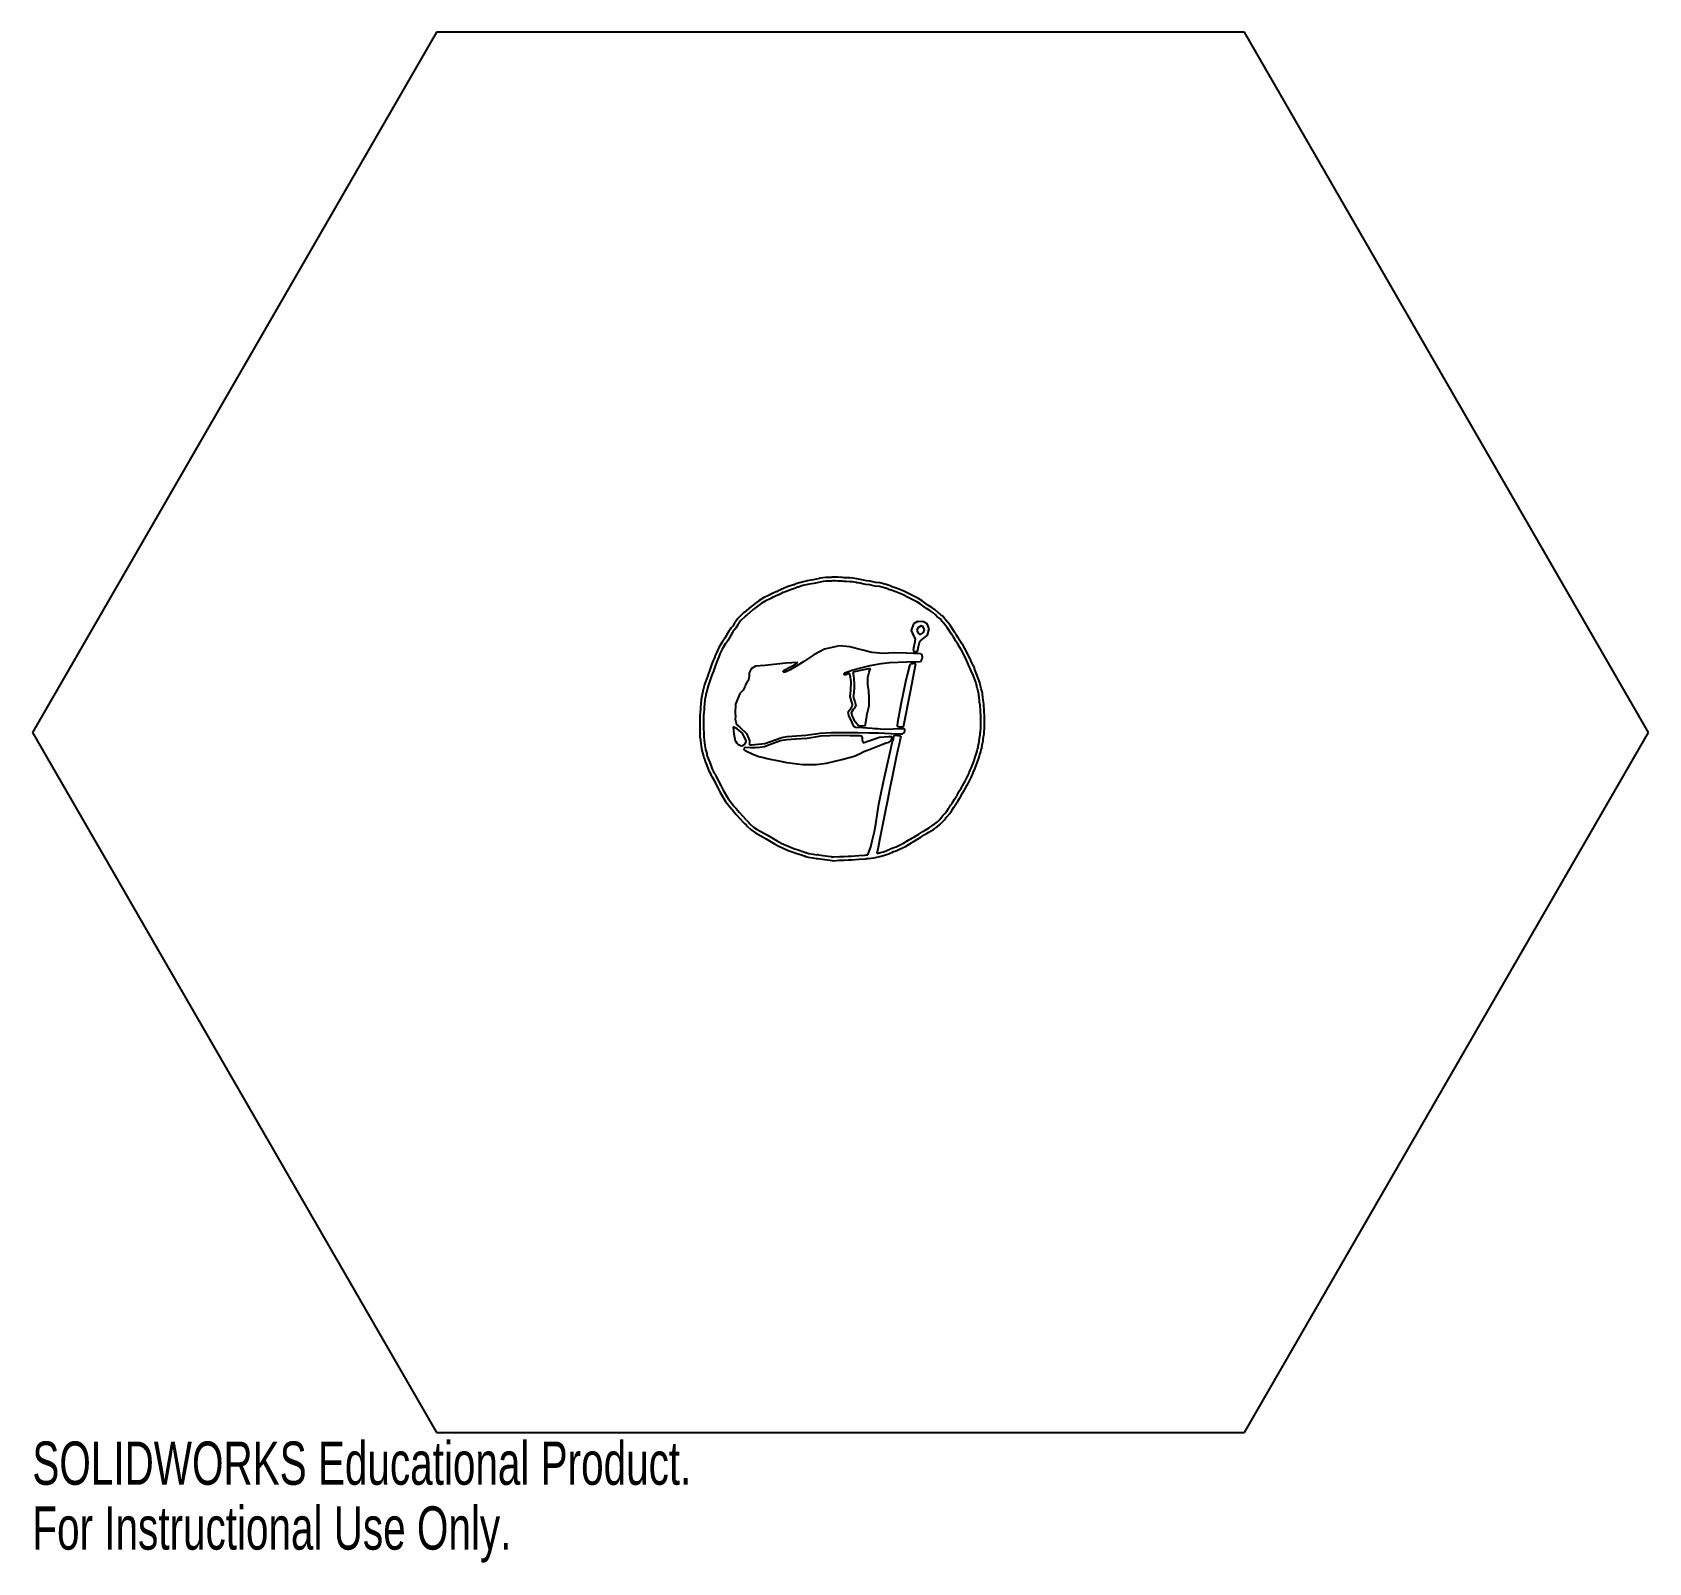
# Model space of a CAD drawing. Header units: millimetres. Extents: x 2504 to 2685, y -140 to 31.
import ezdxf

# ---------------------------------------------------------------- set-up
doc = ezdxf.new("R2010")
doc.units = ezdxf.units.MM
doc.styles.add('SLDTEXTSTYLE0', font='TXT', dxfattribs={"width": 0.7})

msp = doc.modelspace()

# ---------------------------------------------------------------- linework, layer by layer
at = {"color": 7, "linetype": 'Continuous'}
for p, q in [((2549.26, 30.87), (2504.08, -47.39)), ((2639.62, 30.87), (2549.26, 30.87)), ((2684.79, -47.39), (2639.62, 30.87)), ((2606.93, -36.53), (2606.84, -36.4)), ((2607.28, -36.31), (2607.2, -36.18)), ((2602.59, -38.35), (2603.04, -38.35)), ((2504.08, -47.39), (2549.26, -125.64)), ((2639.62, -125.64), (2684.79, -47.39)), ((2580.26, -52.68), (2580.36, -52.88)), ((2580.64, -52.51), (2580.73, -52.7)), ((2607.77, -54.72), (2607.84, -54.6)), ((2549.26, -125.64), (2639.62, -125.64))]:
    msp.add_line(p, q, dxfattribs=at)
at = {"color": 7, "linetype": 'Continuous', "flags": 128}
for points in [[(2592.2, -30.16), (2591.74, -30.26), (2591.38, -30.33)], [(2592.31, -30.56), (2591.82, -30.67), (2591.45, -30.74)], [(2592.75, -30.09), (2592.45, -30.12), (2592.2, -30.16)], [(2592.78, -30.5), (2592.51, -30.53), (2592.31, -30.56)], [(2593.04, -30.07), (2592.88, -30.08), (2592.75, -30.09)], [(2593.09, -30.48), (2592.91, -30.49), (2592.78, -30.5)], [(2593.28, -30.06), (2593.15, -30.06), (2593.04, -30.07)], [(2593.28, -30.47), (2593.17, -30.47), (2593.09, -30.48)], [(2593.51, -30.04), (2593.39, -30.06), (2593.28, -30.06)], [(2593.56, -30.46), (2593.4, -30.47), (2593.28, -30.47)], [(2593.61, -30.04), (2593.53, -30.04), (2593.51, -30.04)], [(2593.83, -30.46), (2593.66, -30.46), (2593.56, -30.46)], [(2593.73, -30.05), (2593.66, -30.05), (2593.61, -30.04)], [(2593.84, -30.04), (2593.78, -30.04), (2593.73, -30.05)], [(2594.5, -30.49), (2594.12, -30.47), (2593.83, -30.46)], [(2594.53, -30.08), (2594.14, -30.05), (2593.84, -30.04)], [(2594.82, -30.52), (2594.64, -30.5), (2594.5, -30.49)], [(2594.84, -30.1), (2594.67, -30.09), (2594.53, -30.08)], [(2595.48, -30.55), (2595.11, -30.53), (2594.82, -30.52)], [(2595.48, -30.13), (2595.13, -30.12), (2594.85, -30.1)], [(2596.25, -30.23), (2595.83, -30.16), (2595.48, -30.13)], [(2596.17, -30.63), (2595.78, -30.57), (2595.48, -30.55)], [(2596.42, -30.68), (2596.28, -30.66), (2596.17, -30.63)], [(2596.99, -30.37), (2596.46, -30.27), (2596.25, -30.23)], [(2596.9, -30.77), (2596.63, -30.72), (2596.42, -30.68)], [(2597.75, -30.5), (2597.33, -30.44), (2596.99, -30.37)], [(2598.06, -30.56), (2597.89, -30.52), (2597.75, -30.5)], [(2598.34, -30.62), (2598.19, -30.59), (2598.06, -30.56)], [(2599.56, -30.87), (2598.85, -30.69), (2598.34, -30.62)], [(2586.46, -32.04), (2585.82, -32.35), (2585.35, -32.63)], [(2586.64, -32.41), (2586.02, -32.72), (2585.58, -32.98)], [(2586.91, -31.83), (2586.66, -31.95), (2586.46, -32.04)], [(2587.08, -32.21), (2586.83, -32.32), (2586.64, -32.41)], [(2587.26, -31.67), (2587.06, -31.76), (2586.91, -31.83)], [(2587.44, -32.05), (2587.24, -32.14), (2587.08, -32.21)], [(2587.48, -31.56), (2587.36, -31.63), (2587.26, -31.67)], [(2587.68, -31.93), (2587.55, -32), (2587.44, -32.05)], [(2587.84, -31.39), (2587.64, -31.48), (2587.48, -31.56)], [(2587.99, -31.77), (2587.82, -31.85), (2587.68, -31.93)], [(2588.13, -31.28), (2587.97, -31.34), (2587.85, -31.39)], [(2588.28, -31.66), (2588.12, -31.72), (2588, -31.77)], [(2589.19, -30.91), (2588.59, -31.1), (2588.13, -31.28)], [(2589.29, -31.31), (2588.72, -31.49), (2588.28, -31.66)], [(2589.38, -30.83), (2589.27, -30.88), (2589.19, -30.91)], [(2589.55, -31.21), (2589.42, -31.27), (2589.3, -31.31)], [(2589.58, -30.75), (2589.46, -30.79), (2589.38, -30.83)], [(2589.71, -31.14), (2589.63, -31.17), (2589.56, -31.21)], [(2590.98, -30.82), (2590.24, -30.98), (2589.71, -31.14)], [(2591.45, -30.74), (2591.19, -30.78), (2590.98, -30.82)], [(2597.7, -30.91), (2597.25, -30.84), (2596.9, -30.77)], [(2597.97, -30.97), (2597.81, -30.93), (2597.7, -30.91)], [(2598.3, -31.03), (2598.11, -31), (2597.97, -30.97)], [(2599.45, -31.27), (2598.78, -31.1), (2598.3, -31.03)], [(2599.84, -31.4), (2599.62, -31.32), (2599.45, -31.27)], [(2599.99, -31.02), (2599.76, -30.93), (2599.56, -30.87)], [(2600.1, -31.5), (2599.95, -31.45), (2599.84, -31.4)], [(2600.23, -31.11), (2600.1, -31.06), (2599.99, -31.02)], [(2601.35, -31.98), (2600.63, -31.69), (2600.1, -31.5)], [(2601.52, -31.61), (2600.78, -31.31), (2600.23, -31.11)], [(2602.96, -32.81), (2602.07, -32.33), (2601.35, -31.98)], [(2603.16, -32.44), (2602.26, -31.96), (2601.52, -31.61)], [(2604.03, -33.01), (2603.55, -32.68), (2603.16, -32.44)], [(2583.53, -34.1), (2582.95, -34.65), (2582.58, -35.19)], [(2583.68, -33.97), (2583.6, -34.04), (2583.53, -34.1)], [(2585.35, -32.63), (2584.4, -33.34), (2583.68, -33.97)], [(2583.96, -34.27), (2583.87, -34.35), (2583.81, -34.41)], [(2585.58, -32.98), (2584.66, -33.67), (2583.96, -34.27)], [(2603.79, -33.35), (2603.33, -33.03), (2602.96, -32.81)], [(2604.42, -33.78), (2604.06, -33.54), (2603.79, -33.35)], [(2604.64, -33.42), (2604.29, -33.2), (2604.03, -33.01)], [(2605.08, -34.29), (2604.76, -34), (2604.42, -33.78)], [(2605.38, -34.01), (2605.02, -33.68), (2604.64, -33.42)], [(2605.43, -34.58), (2605.22, -34.43), (2605.08, -34.29)], [(2605.67, -34.24), (2605.49, -34.11), (2605.38, -34.01)], [(2606.08, -34.65), (2605.88, -34.41), (2605.67, -34.24)], [(2581.95, -36.08), (2581.7, -36.53), (2581.5, -36.85)], [(2582.19, -35.74), (2582.05, -35.92), (2581.96, -36.08)], [(2582.58, -35.19), (2582.38, -35.5), (2582.19, -35.74)], [(2582.5, -36.01), (2582.4, -36.15), (2582.32, -36.28)], [(2582.95, -35.38), (2582.72, -35.74), (2582.5, -36.01)], [(2583.81, -34.41), (2583.27, -34.92), (2582.96, -35.38)], [(2602.59, -35.24), (2602.33, -35.99), (2602.59, -36.6)], [(2603.71, -35.02), (2603.06, -35), (2602.59, -35.24)], [(2603.46, -35.49), (2603.09, -35.7), (2602.96, -35.98)], [(2602.96, -35.98), (2603.13, -36.31), (2603.39, -36.43)], [(2603.39, -36.43), (2603.71, -36.23), (2603.81, -35.91)], [(2603.43, -37.13), (2604.16, -36.52), (2604.36, -35.82)], [(2603.81, -35.91), (2603.67, -35.59), (2603.46, -35.49)], [(2604.36, -35.82), (2604.14, -35.25), (2603.71, -35.02)], [(2605.75, -34.91), (2605.59, -34.71), (2605.43, -34.58)], [(2605.92, -35.11), (2605.82, -35), (2605.75, -34.91)], [(2606.84, -36.4), (2606.35, -35.65), (2605.92, -35.11)], [(2606.22, -34.83), (2606.14, -34.73), (2606.08, -34.65)], [(2607.19, -36.18), (2606.68, -35.41), (2606.22, -34.83)], [(2581.25, -37.24), (2580.83, -37.91), (2580.56, -38.48)], [(2581.59, -37.47), (2581.2, -38.1), (2580.96, -38.62)], [(2581.5, -36.85), (2581.36, -37.07), (2581.25, -37.24)], [(2581.86, -37.07), (2581.71, -37.3), (2581.6, -37.47)], [(2582.32, -36.28), (2582.06, -36.74), (2581.86, -37.07)], [(2594.32, -37.73), (2592.65, -38.07), (2591.47, -38.73)], [(2596.92, -38.19), (2595.49, -37.81), (2594.32, -37.73)], [(2602.75, -37.25), (2602.64, -37.79), (2602.57, -38.21)], [(2602.59, -36.6), (2602.78, -36.95), (2602.75, -37.25)], [(2603.04, -38.35), (2603.16, -37.78), (2603.26, -37.33)], [(2603.26, -37.33), (2603.34, -37.2), (2603.43, -37.13)], [(2607.24, -37.04), (2607.07, -36.75), (2606.93, -36.53)], [(2607.4, -37.29), (2607.31, -37.15), (2607.24, -37.04)], [(2607.6, -36.82), (2607.42, -36.53), (2607.28, -36.31)], [(2607.63, -37.64), (2607.5, -37.45), (2607.4, -37.29)], [(2607.75, -37.07), (2607.66, -36.93), (2607.6, -36.82)], [(2607.98, -38.21), (2607.79, -37.89), (2607.63, -37.64)], [(2607.97, -37.42), (2607.85, -37.23), (2607.75, -37.07)], [(2608.34, -38.01), (2608.14, -37.67), (2607.97, -37.42)], [(2580.06, -39.74), (2579.83, -40.39), (2579.64, -40.9)], [(2580.34, -39.04), (2580.17, -39.42), (2580.06, -39.74)], [(2580.56, -38.48), (2580.44, -38.79), (2580.34, -39.04)], [(2580.72, -39.21), (2580.56, -39.57), (2580.45, -39.86)], [(2580.96, -38.62), (2580.83, -38.95), (2580.72, -39.21)], [(2589.66, -39.58), (2588.34, -39.64), (2587.33, -39.76)], [(2588.13, -40.45), (2588.84, -40.06), (2589.4, -39.75)], [(2589.4, -39.75), (2589.54, -39.66), (2589.66, -39.58)], [(2591.46, -38.73), (2590.35, -39.47), (2589.45, -40.02)], [(2599.26, -38.57), (2597.93, -38.47), (2596.92, -38.19)], [(2597.75, -39.93), (2598.97, -39.7), (2599.94, -39.59)], [(2600.47, -38.5), (2599.8, -38.52), (2599.26, -38.57)], [(2599.93, -39.59), (2601.85, -39.51), (2603.39, -39.48)], [(2603.39, -38.62), (2601.76, -38.55), (2600.47, -38.5)], [(2601.49, -46.76), (2602.26, -42.82), (2602.87, -39.68)], [(2602.3, -39.74), (2602.2, -39.83), (2602.15, -39.94)], [(2602.87, -39.68), (2602.52, -39.71), (2602.3, -39.74)], [(2602.57, -38.21), (2602.58, -38.28), (2602.59, -38.35)], [(2603.56, -38.8), (2603.57, -38.72), (2603.54, -38.67), (2603.4, -38.62)], [(2608.87, -40.09), (2608.42, -39.05), (2607.98, -38.21)], [(2609.25, -39.93), (2608.79, -38.87), (2608.34, -38.01)], [(2579.55, -41.15), (2579.24, -42.05), (2579.05, -42.79)], [(2579.94, -41.29), (2579.64, -42.17), (2579.45, -42.88)], [(2579.64, -40.9), (2579.59, -41.04), (2579.55, -41.15)], [(2580.45, -39.86), (2580.23, -40.53), (2580.03, -41.05)], [(2584.21, -41.07), (2584.15, -41.56), (2583.93, -41.9)], [(2584.24, -40.72), (2584.22, -40.91), (2584.21, -41.07)], [(2584.92, -39.99), (2584.46, -40.28), (2584.24, -40.72)], [(2587.33, -39.76), (2585.98, -39.92), (2584.93, -39.99)], [(2588.01, -40.66), (2588.07, -40.53), (2588.13, -40.45)], [(2588.26, -40.66), (2588.13, -40.67), (2588.02, -40.66)], [(2589.45, -40.02), (2588.79, -40.39), (2588.26, -40.66)], [(2595, -40.95), (2594.9, -40.95), (2594.81, -40.93)], [(2594.88, -40.75), (2595.33, -40.57), (2595.7, -40.45)], [(2595.23, -40.85), (2595.11, -40.91), (2595, -40.95)], [(2595.52, -40.99), (2595.41, -40.81), (2595.23, -40.85)], [(2595.59, -42.7), (2595.64, -41.74), (2595.52, -40.99)], [(2595.7, -40.45), (2596.84, -40.14), (2597.75, -39.93)], [(2597.77, -40.23), (2596.66, -40.48), (2595.82, -40.67)], [(2595.82, -40.67), (2595.88, -41.06), (2595.92, -41.36)], [(2595.92, -41.36), (2595.97, -41.96), (2595.98, -42.43)], [(2597.49, -42.07), (2597.49, -41.27), (2597.64, -40.66)], [(2597.64, -40.66), (2597.71, -40.45), (2597.78, -40.23)], [(2602.15, -39.94), (2601.88, -40.94), (2601.69, -41.74)], [(2609.02, -40.44), (2608.94, -40.24), (2608.87, -40.09)], [(2609.55, -41.76), (2609.26, -41.01), (2609.02, -40.44)], [(2609.94, -41.62), (2609.65, -40.86), (2609.4, -40.28)], [(2579.01, -42.92), (2578.92, -43.35), (2578.86, -43.7)], [(2579.05, -42.79), (2579.03, -42.86), (2579.02, -42.92)], [(2579.42, -43.02), (2579.33, -43.43), (2579.27, -43.75)], [(2579.45, -42.88), (2579.43, -42.96), (2579.42, -43.02)], [(2583.18, -43.06), (2582.7, -44.25), (2582.65, -45.27)], [(2583.3, -42.93), (2583.22, -43), (2583.18, -43.06)], [(2583.77, -42.24), (2583.56, -42.66), (2583.3, -42.93)], [(2583.93, -41.9), (2583.83, -42.07), (2583.77, -42.24)], [(2595.75, -44.15), (2595.51, -43.36), (2595.59, -42.7)], [(2595.87, -43.27), (2595.93, -43.65), (2596.03, -43.93)], [(2595.98, -42.43), (2595.92, -42.9), (2595.88, -43.27)], [(2597.65, -43.61), (2597.59, -42.75), (2597.49, -42.07)], [(2601.69, -41.74), (2601.19, -44.28), (2600.81, -46.29)], [(2609.66, -42.15), (2609.6, -41.93), (2609.55, -41.76)], [(2609.73, -42.45), (2609.69, -42.28), (2609.66, -42.15)], [(2609.83, -42.83), (2609.78, -42.61), (2609.73, -42.45)], [(2609.9, -43.11), (2609.86, -42.95), (2609.83, -42.83)], [(2609.92, -43.29), (2609.91, -43.19), (2609.9, -43.11)], [(2609.93, -43.41), (2609.92, -43.34), (2609.92, -43.29)], [(2610.06, -42.05), (2610, -41.81), (2609.94, -41.62)], [(2610.13, -42.33), (2610.09, -42.18), (2610.06, -42.05)], [(2610.23, -42.74), (2610.18, -42.51), (2610.13, -42.33)], [(2610.3, -43.01), (2610.26, -42.86), (2610.23, -42.74)], [(2610.33, -43.26), (2610.32, -43.12), (2610.3, -43.01)], [(2610.34, -43.36), (2610.34, -43.3), (2610.33, -43.26)], [(2610.38, -43.74), (2610.36, -43.53), (2610.34, -43.36)], [(2578.75, -45.09), (2578.72, -45.54), (2578.71, -45.89)], [(2578.78, -44.56), (2578.77, -44.86), (2578.75, -45.09)], [(2578.86, -43.7), (2578.81, -44.18), (2578.78, -44.56)], [(2579.16, -45.12), (2579.13, -45.55), (2579.12, -45.89)], [(2579.2, -44.58), (2579.18, -44.89), (2579.16, -45.12)], [(2579.27, -43.75), (2579.22, -44.22), (2579.2, -44.58)], [(2595.37, -45.55), (2595.31, -45.09), (2595.5, -44.78)], [(2595.5, -44.78), (2595.65, -44.6), (2595.74, -44.46)], [(2595.86, -44.82), (2595.64, -45.22), (2595.75, -45.58)], [(2595.74, -44.46), (2595.78, -44.28), (2595.76, -44.15)], [(2595.96, -44.71), (2595.91, -44.77), (2595.86, -44.82)], [(2596.03, -43.93), (2596.14, -44.38), (2595.96, -44.71)], [(2597.39, -45.45), (2597.63, -44.43), (2597.65, -43.61)], [(2609.97, -43.77), (2609.95, -43.57), (2609.93, -43.41)], [(2610.04, -44.34), (2609.99, -44.02), (2609.97, -43.77)], [(2610.12, -45.66), (2610.08, -44.93), (2610.04, -44.34)], [(2610.45, -44.26), (2610.41, -43.97), (2610.38, -43.74)], [(2610.53, -45.6), (2610.5, -44.93), (2610.45, -44.26)], [(2578.7, -45.89), (2578.71, -46.14), (2578.7, -46.33)], [(2578.7, -46.33), (2578.7, -46.98), (2578.72, -47.49)], [(2579.12, -45.89), (2579.12, -46.14), (2579.12, -46.33)], [(2579.12, -46.33), (2579.12, -46.97), (2579.14, -47.46)], [(2582.89, -47), (2582.65, -46.87), (2582.43, -46.75)], [(2582.43, -46.75), (2582.5, -47.56), (2582.64, -48.13)], [(2582.65, -45.27), (2582.68, -45.63), (2582.67, -45.92)], [(2582.66, -45.92), (2582.81, -46.51), (2583.19, -46.82)], [(2583.19, -46.82), (2583.93, -47.53), (2584.26, -48.28)], [(2595.89, -46.67), (2595.61, -46.04), (2595.37, -45.55)], [(2595.75, -45.58), (2595.86, -45.81), (2595.93, -46)], [(2596.12, -46.83), (2595.98, -46.76), (2595.89, -46.67)], [(2595.93, -46), (2596.45, -46.63), (2597.19, -46.66)], [(2597.98, -46.95), (2596.94, -46.89), (2596.12, -46.83)], [(2597.19, -46.66), (2597.29, -46.06), (2597.37, -45.58)], [(2597.37, -45.58), (2597.38, -45.51), (2597.4, -45.45)], [(2598.55, -47.01), (2598.23, -46.98), (2597.98, -46.95)], [(2600.81, -46.29), (2600.76, -46.62), (2600.81, -46.73), (2600.97, -46.77), (2601.21, -46.77)], [(2601.21, -46.77), (2601.34, -46.77), (2601.49, -46.76)], [(2610.09, -47.29), (2610.13, -46.89), (2610.14, -46.58)], [(2610.13, -46.17), (2610.13, -45.88), (2610.12, -45.66)], [(2610.13, -46.58), (2610.13, -46.35), (2610.13, -46.17)], [(2610.5, -47.35), (2610.55, -46.91), (2610.55, -46.55)], [(2610.55, -46.18), (2610.55, -45.86), (2610.53, -45.6)], [(2610.55, -46.55), (2610.55, -46.35), (2610.55, -46.18)], [(2578.72, -47.49), (2578.73, -47.58), (2578.72, -47.65)], [(2578.72, -47.65), (2578.72, -47.86), (2578.75, -48.03)], [(2578.75, -48.03), (2578.79, -48.22), (2578.8, -48.37)], [(2578.79, -48.37), (2578.81, -48.54), (2578.83, -48.67)], [(2578.82, -48.67), (2578.85, -48.82), (2578.87, -48.94)], [(2579.14, -47.46), (2579.14, -47.58), (2579.14, -47.67)], [(2579.14, -47.67), (2579.14, -47.82), (2579.15, -47.92)], [(2579.15, -47.92), (2579.2, -48.16), (2579.21, -48.35)], [(2579.21, -48.35), (2579.22, -48.49), (2579.23, -48.6)], [(2579.23, -48.6), (2579.26, -48.75), (2579.28, -48.87)], [(2582.63, -48.13), (2582.67, -48.3), (2582.72, -48.42)], [(2582.72, -48.42), (2582.85, -48.58), (2582.97, -48.7)], [(2583.89, -48.32), (2583.46, -47.48), (2582.89, -47)], [(2582.97, -48.7), (2583.05, -48.75), (2583.12, -48.79)], [(2583.41, -48.89), (2583.75, -48.72), (2583.9, -48.44)], [(2583.89, -48.44), (2583.9, -48.37), (2583.89, -48.32)], [(2584.26, -48.28), (2584.26, -48.52), (2584.22, -48.74)], [(2584.22, -48.74), (2584.37, -48.77), (2584.49, -48.78)], [(2584.49, -48.78), (2585.99, -48.64), (2587.12, -48.24)], [(2587.2, -48.51), (2586.5, -48.79), (2585.94, -49)], [(2587.12, -48.24), (2587.86, -47.95), (2588.47, -47.86)], [(2588.44, -48.21), (2587.74, -48.35), (2587.21, -48.51)], [(2590.72, -48.06), (2589.44, -48.14), (2588.44, -48.21)], [(2588.47, -47.86), (2590.55, -47.71), (2592.18, -47.49)], [(2592.2, -47.81), (2591.37, -47.95), (2590.72, -48.06)], [(2592.17, -47.49), (2593.44, -47.4), (2594.44, -47.39)], [(2594.58, -47.75), (2593.25, -47.77), (2592.2, -47.81)], [(2594.43, -47.39), (2595.51, -47.39), (2596.36, -47.41)], [(2596.65, -47.78), (2595.49, -47.76), (2594.58, -47.75)], [(2596.36, -47.41), (2597.67, -47.43), (2598.7, -47.45)], [(2596.89, -48), (2596.82, -47.81), (2596.65, -47.78)], [(2596.92, -48.43), (2596.89, -48.19), (2596.89, -48)], [(2598.04, -48.22), (2597.5, -48.41), (2597.07, -48.55)], [(2597.58, -49.35), (2598.69, -48.9), (2599.56, -48.56)], [(2599.79, -47.87), (2598.79, -47.97), (2598.04, -48.22)], [(2599.26, -47.05), (2598.86, -47.03), (2598.56, -47.01)], [(2598.7, -47.45), (2600.09, -47.5), (2601.17, -47.55)], [(2601.63, -47.19), (2601.61, -47.07), (2601.54, -47.02), (2601.35, -46.99), (2599.26, -47.05)], [(2599.56, -48.56), (2599.87, -48.47), (2600.08, -48.35)], [(2599.62, -51.24), (2599.94, -49.74), (2600.2, -48.56)], [(2600.19, -47.95), (2600.18, -47.9), (2600.14, -47.87), (2599.79, -47.87)], [(2600.08, -48.35), (2600.13, -48.26), (2600.14, -48.17)], [(2600.14, -48.17), (2600.17, -48.05), (2600.19, -47.95)], [(2600.2, -48.56), (2600.25, -48.42), (2600.29, -48.31)], [(2600.82, -47.75), (2601.03, -47.74), (2601.12, -47.76), (2601.18, -47.84)], [(2601.11, -48.16), (2600.98, -48.72), (2600.9, -49.17)], [(2601.18, -47.84), (2601.16, -48.02), (2601.11, -48.16)], [(2601.17, -47.55), (2601.27, -47.55), (2601.35, -47.55)], [(2601.35, -47.55), (2601.58, -47.4), (2601.63, -47.19)], [(2609.84, -48.94), (2609.92, -48.58), (2609.96, -48.31)], [(2609.95, -48.31), (2609.99, -48.05), (2610.02, -47.85)], [(2610.01, -47.85), (2610.04, -47.65), (2610.06, -47.49)], [(2610.06, -47.49), (2610.08, -47.38), (2610.09, -47.29)], [(2610.25, -49.03), (2610.33, -48.65), (2610.37, -48.35)], [(2610.37, -48.35), (2610.4, -48.1), (2610.43, -47.91)], [(2610.43, -47.91), (2610.46, -47.7), (2610.48, -47.54)], [(2610.48, -47.54), (2610.49, -47.43), (2610.5, -47.35)], [(2578.87, -48.94), (2578.95, -49.4), (2579.05, -49.77)], [(2579.05, -49.77), (2579.1, -50.04), (2579.15, -50.19)], [(2579.15, -50.19), (2579.25, -50.46), (2579.32, -50.63)], [(2579.28, -48.87), (2579.35, -49.31), (2579.44, -49.63)], [(2579.44, -49.63), (2579.48, -49.71), (2579.49, -49.81)], [(2579.49, -49.81), (2579.5, -49.94), (2579.54, -50.05)], [(2579.54, -50.05), (2579.64, -50.31), (2579.71, -50.48)], [(2579.71, -50.48), (2579.81, -50.74), (2579.89, -50.96)], [(2583.6, -49.19), (2583.7, -49.33), (2583.79, -49.42)], [(2583.85, -49.09), (2583.72, -49.13), (2583.61, -49.19)], [(2583.79, -49.42), (2584.63, -49.81), (2585.3, -50.08)], [(2584.95, -49.11), (2584.34, -49.1), (2583.85, -49.09)], [(2585.94, -49), (2585.39, -49.09), (2584.95, -49.11)], [(2585.3, -50.08), (2585.82, -50.21), (2586.24, -50.29)], [(2586.24, -50.29), (2586.44, -50.34), (2586.59, -50.38)], [(2586.58, -50.38), (2587.34, -50.53), (2587.93, -50.65)], [(2592.87, -50.84), (2594.6, -50.42), (2595.95, -50.06)], [(2595.95, -50.06), (2596.56, -49.79), (2597.04, -49.54)], [(2597.04, -49.54), (2597.34, -49.43), (2597.58, -49.35)], [(2600.63, -50.35), (2600.24, -52.2), (2599.94, -53.64)], [(2600.89, -49.17), (2600.75, -49.83), (2600.63, -50.35)], [(2609.04, -51.39), (2609.34, -50.66), (2609.53, -50.04)], [(2609.41, -51.58), (2609.73, -50.8), (2609.93, -50.15)], [(2609.53, -50.04), (2609.59, -49.84), (2609.64, -49.7)], [(2609.64, -49.7), (2609.73, -49.46), (2609.77, -49.27)], [(2609.77, -49.27), (2609.81, -49.08), (2609.84, -48.94)], [(2609.93, -50.15), (2609.99, -49.97), (2610.03, -49.85)], [(2610.03, -49.85), (2610.13, -49.57), (2610.18, -49.35)], [(2610.18, -49.35), (2610.22, -49.17), (2610.25, -49.03)], [(2579.32, -50.63), (2579.43, -50.89), (2579.49, -51.08)], [(2579.49, -51.08), (2579.72, -51.67), (2579.96, -52.13)], [(2579.89, -50.96), (2580.1, -51.5), (2580.32, -51.93)], [(2579.95, -52.13), (2580.01, -52.24), (2580.06, -52.32)], [(2580.06, -52.32), (2580.18, -52.52), (2580.26, -52.68)], [(2580.32, -51.93), (2580.38, -52.03), (2580.42, -52.11)], [(2580.42, -52.11), (2580.55, -52.33), (2580.64, -52.51)], [(2587.93, -50.65), (2588.4, -50.74), (2588.77, -50.8)], [(2588.77, -50.8), (2589.59, -50.91), (2590.23, -50.97)], [(2590.23, -50.97), (2591.71, -50.98), (2592.87, -50.84)], [(2598.71, -55.4), (2599.21, -53.07), (2599.62, -51.24)], [(2607.92, -53.64), (2608.39, -52.83), (2608.7, -52.18)], [(2608.27, -53.87), (2608.76, -53.02), (2609.08, -52.36)], [(2608.7, -52.18), (2608.77, -52.01), (2608.83, -51.86)], [(2608.83, -51.86), (2608.94, -51.6), (2609.04, -51.39)], [(2609.08, -52.36), (2609.16, -52.17), (2609.22, -52.02)], [(2609.22, -52.02), (2609.32, -51.77), (2609.41, -51.58)], [(2580.35, -52.88), (2580.67, -53.53), (2580.93, -54.04)], [(2580.73, -52.7), (2581.04, -53.34), (2581.3, -53.84)], [(2580.93, -54.04), (2581.59, -55.1), (2582.25, -55.94)], [(2581.3, -53.84), (2581.93, -54.86), (2582.56, -55.67)], [(2599.94, -53.64), (2599.68, -55.01), (2599.47, -56.08)], [(2607.47, -54.4), (2607.72, -53.97), (2607.92, -53.64)], [(2607.84, -54.6), (2608.07, -54.19), (2608.27, -53.87)], [(2582.25, -55.94), (2582.36, -56.06), (2582.44, -56.15)], [(2582.56, -55.67), (2582.67, -55.78), (2582.75, -55.87)], [(2582.74, -55.87), (2582.96, -56.11), (2583.12, -56.31)], [(2598.39, -57.64), (2598.56, -56.38), (2598.71, -55.4)], [(2606.08, -56.49), (2606.33, -56.2), (2606.51, -55.91)], [(2606.51, -55.91), (2606.55, -55.86), (2606.57, -55.82)], [(2606.57, -55.82), (2606.75, -55.52), (2606.91, -55.29)], [(2606.91, -55.29), (2607.2, -54.86), (2607.41, -54.52)], [(2606.93, -56.03), (2607.1, -55.75), (2607.24, -55.54)], [(2607.24, -55.54), (2607.55, -55.09), (2607.77, -54.72)], [(2582.44, -56.15), (2582.64, -56.37), (2582.78, -56.55)], [(2582.78, -56.55), (2583.2, -57.05), (2583.55, -57.41)], [(2583.12, -56.31), (2583.5, -56.77), (2583.84, -57.12)], [(2583.55, -57.41), (2583.6, -57.46), (2583.64, -57.51)], [(2583.64, -57.51), (2583.7, -57.57), (2583.75, -57.61)], [(2583.75, -57.61), (2583.88, -57.74), (2583.97, -57.85)], [(2583.93, -57.21), (2583.99, -57.27), (2584.04, -57.31)], [(2584.04, -57.31), (2584.19, -57.47), (2584.3, -57.6)], [(2584.3, -57.6), (2584.69, -57.98), (2585.12, -58.25)], [(2597.99, -59.5), (2598.23, -58.46), (2598.4, -57.64)], [(2599.47, -56.08), (2599.1, -57.96), (2598.8, -59.43)], [(2604.6, -57.89), (2604.99, -57.61), (2605.27, -57.38)], [(2604.83, -58.23), (2605.25, -57.93), (2605.55, -57.69)], [(2605.27, -57.38), (2605.53, -57.11), (2605.73, -56.88)], [(2605.55, -57.69), (2605.84, -57.39), (2606.05, -57.15)], [(2605.73, -56.88), (2605.92, -56.66), (2606.08, -56.49)], [(2606.05, -57.15), (2606.23, -56.94), (2606.38, -56.78)], [(2606.38, -56.78), (2606.66, -56.44), (2606.87, -56.12)], [(2606.87, -56.12), (2606.9, -56.07), (2606.93, -56.03)], [(2583.97, -57.85), (2584.43, -58.3), (2584.92, -58.61)], [(2584.92, -58.61), (2586.13, -59.28), (2587.05, -59.84)], [(2585.12, -58.25), (2586.35, -58.92), (2587.28, -59.49)], [(2587.28, -59.49), (2587.6, -59.67), (2587.87, -59.8)], [(2597.49, -61.07), (2597.81, -60.17), (2597.99, -59.5)], [(2598.8, -59.43), (2598.63, -60.26), (2598.49, -60.92)], [(2600.88, -60.08), (2601.49, -59.77), (2601.96, -59.49)], [(2601.96, -59.49), (2602.14, -59.38), (2602.29, -59.29)], [(2602.29, -59.29), (2602.48, -59.18), (2602.64, -59.09)], [(2602.5, -59.65), (2602.69, -59.54), (2602.85, -59.45)], [(2602.64, -59.09), (2603.21, -58.76), (2603.65, -58.47)], [(2602.84, -59.45), (2603.43, -59.11), (2603.88, -58.82)], [(2603.65, -58.47), (2603.9, -58.31), (2604.1, -58.2)], [(2603.88, -58.82), (2604.12, -58.67), (2604.31, -58.56)], [(2604.1, -58.2), (2604.37, -58.04), (2604.6, -57.89)], [(2604.31, -58.56), (2604.59, -58.39), (2604.83, -58.23)], [(2587.05, -59.84), (2587.41, -60.04), (2587.69, -60.17)], [(2587.69, -60.17), (2587.8, -60.22), (2587.88, -60.27)], [(2587.86, -59.8), (2587.98, -59.85), (2588.07, -59.89)], [(2587.88, -60.27), (2588.6, -60.59), (2589.15, -60.79)], [(2588.06, -59.89), (2588.76, -60.2), (2589.28, -60.39)], [(2589.15, -60.79), (2589.46, -60.89), (2589.69, -60.96)], [(2589.28, -60.39), (2589.58, -60.49), (2589.82, -60.57)], [(2589.69, -60.96), (2590.09, -61.09), (2590.39, -61.19)], [(2589.82, -60.57), (2590.22, -60.7), (2590.52, -60.8)], [(2590.39, -61.19), (2590.46, -61.22), (2590.52, -61.24)], [(2590.52, -60.8), (2590.6, -60.83), (2590.66, -60.85)], [(2590.52, -61.24), (2590.68, -61.29), (2590.82, -61.33)], [(2590.66, -60.85), (2590.8, -60.9), (2590.91, -60.92)], [(2590.82, -61.33), (2591.33, -61.42), (2591.73, -61.47)], [(2590.91, -60.92), (2591.39, -61.01), (2591.78, -61.06)], [(2591.96, -61.08), (2592.75, -61.18), (2593.36, -61.27)], [(2593.36, -61.27), (2593.42, -61.28), (2593.47, -61.29)], [(2593.46, -61.29), (2593.57, -61.31), (2593.64, -61.31)], [(2593.64, -61.31), (2594.32, -61.27), (2594.85, -61.25)], [(2594.85, -61.25), (2595.29, -61.23), (2595.63, -61.22)], [(2595.63, -61.22), (2596.49, -61.16), (2597.17, -61.1)], [(2597.17, -61.1), (2597.35, -61.08), (2597.5, -61.07)], [(2597.53, -61.48), (2597.88, -61.45), (2598.17, -61.41)], [(2598.16, -61.41), (2598.82, -61.27), (2599.36, -61.13)], [(2598.48, -60.92), (2598.91, -60.82), (2599.25, -60.73)], [(2599.25, -60.73), (2599.53, -60.63), (2599.76, -60.53)], [(2599.36, -61.13), (2599.68, -61.01), (2599.93, -60.91)], [(2599.76, -60.53), (2599.9, -60.47), (2600.01, -60.42)], [(2599.93, -60.91), (2600.06, -60.85), (2600.16, -60.81)], [(2600, -60.42), (2600.22, -60.34), (2600.39, -60.27)], [(2600.16, -60.81), (2600.38, -60.72), (2600.54, -60.66)], [(2600.39, -60.27), (2600.67, -60.17), (2600.88, -60.08)], [(2600.54, -60.66), (2600.82, -60.55), (2601.05, -60.46)], [(2601.05, -60.46), (2601.69, -60.13), (2602.17, -59.85)], [(2602.17, -59.85), (2602.36, -59.74), (2602.5, -59.65)], [(2591.73, -61.47), (2591.82, -61.48), (2591.91, -61.49)], [(2591.91, -61.49), (2592.69, -61.59), (2593.29, -61.68)], [(2593.29, -61.68), (2593.5, -61.72), (2593.61, -61.73)], [(2593.61, -61.73), (2594.34, -61.68), (2594.86, -61.66)], [(2594.86, -61.66), (2595.31, -61.65), (2595.66, -61.63)], [(2595.66, -61.63), (2596.52, -61.57), (2597.22, -61.51)], [(2597.22, -61.51), (2597.39, -61.49), (2597.53, -61.48)]]:
    msp.add_lwpolyline(points, dxfattribs=at)
at = {"color": 7, "linetype": 'Continuous'}
for centre, radius, start, end in [((2593.65, -44.19), 14.04, 99.3337, 106.8574), ((2602.95, -39), 0.644, 312.8279, 18.2263), ((2648.45, -67.16), 73.23, 159.1061, 159.3131), ((2595.07, -40.93), 0.261, 137.0226, 180.6253), ((2669.22, -14.7), 65.05, 202.821, 203.1579), ((2583.38, -48.51), 0.384, 226.5048, 273.2448), ((2597.09, -48.37), 0.182, 199.5192, 264.1817), ((2602.24, -48.51), 1.96, 157.4808, 174.0986), ((2600.62, -48.7), 0.969, 78.4902, 101.9141), ((2666.82, -87.69), 68.04, 150.7092, 150.8257), ((2572.71, -68.25), 15.74, 44.4936, 44.9737), ((2585.3, -115.24), 54.57, 82.9834, 83.1832)]:
    msp.add_arc(centre, radius, start, end, dxfattribs=at)

# ---------------------------------------------------------------- texts
at = {"color": 7, "linetype": 'Continuous', "char_height": 4.8336, "attachment_point": 1, "style": 'SLDTEXTSTYLE0'}
for s, insert in [('SOLIDWORKS Educational Product.', (2504.08, -126.66)), ('For Instructional Use Only.', (2504.08, -133.91))]:
    msp.add_mtext(s, dxfattribs=dict(at, insert=insert))

doc.saveas('drawing.dxf')
